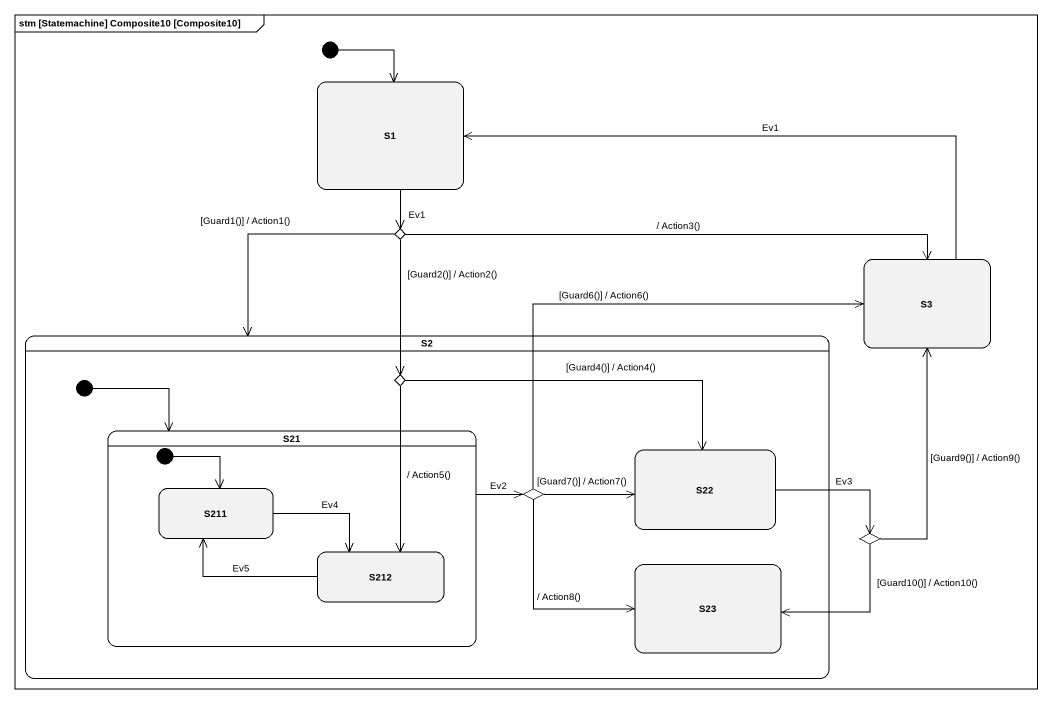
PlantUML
@startuml
mainframe stm [Statemachine] Composite10 [Composite10]
hide empty description
state S1
state choice1 <<choice>>
state S3
state S2 {
  state choice2 <<choice>>
  state S21 {
    state S211
    state S212
    [*] --> S211
  }
  state S22
  state choice3 <<choice>>
  state S23
  [*] --> S21
}
state choice4 <<choice>>
[*] --> S1
S1 --> choice1 : Ev1
choice1 -right-> S3 : / Action3()
choice1 --> S2 : [Guard1()] / Action1()
choice1 --> choice2 : [Guard2()] / Action2()
S3 -left-> S1 : Ev1
choice2 -right-> S22 : [Guard4()] / Action4()
choice2 --> S212 : / Action5()
S21 -right-> choice3 : Ev2
S22 -right-> choice4 : Ev3
S211 -right-> S212 : Ev4
choice3 -right-> S3 : [Guard6()] / Action6()
choice3 -right-> S22 : [Guard7()] / Action7()
choice3 --> S23 : / Action8()
S212 -left-> S211 : Ev5
choice4 -up-> S3 : [Guard9()] / Action9()
choice4 -left-> S23 : [Guard10()] / Action10()
@enduml
